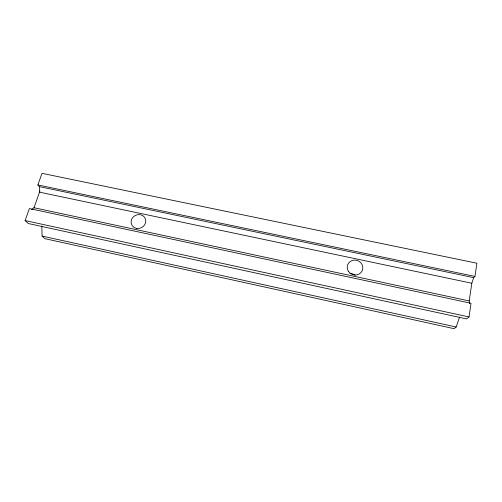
<?xml version="1.0" encoding="UTF-8"?>
<svg xmlns="http://www.w3.org/2000/svg" width="502" height="502" viewBox="0 0 502 502"><rect width="100%" height="100%" fill="white"/><g stroke="black" fill="none" stroke-linecap="round" stroke-linejoin="round"><path stroke-width="0.75" d="M469.665 303.666L469.207 300.93L471.811 283.241L473.706 277.65L474.967 276.42L476.9 263.23L42.011 173.322L37.851 184.937L39.388 186.631L473.706 277.65M469.037 316.963L471.039 303.283L29.398 208.55L25.1 220.56L28.363 223.541L466.559 318.902L469.037 316.963L25.1 220.56M41.835 225.988L42.086 236.072L44.935 238.682L454.053 328.678L456.192 327.003L459.55 317.076M31.601 209.641L33.985 207.734L39.991 190.873M37.851 184.937L474.967 276.42M471.811 283.241L39.532 192.159L39.388 186.631M33.985 207.734L469.207 300.93M42.086 236.072L456.192 327.003M349.881 273.49A7.329 6.953 18.7 0 1 355.165 275.328M348.557 271.551A7.856 7.417 17 0 0 362.067 270.986A7.856 7.417 17 0 0 354.412 260.099A7.856 7.417 17 0 0 348.557 271.551M136.368 228.366A7.486 6.852 -27 0 0 145.58 219.399A7.486 6.852 -27 0 0 133.344 216.845A7.486 6.852 -27 0 0 136.368 228.366"/></g></svg>
